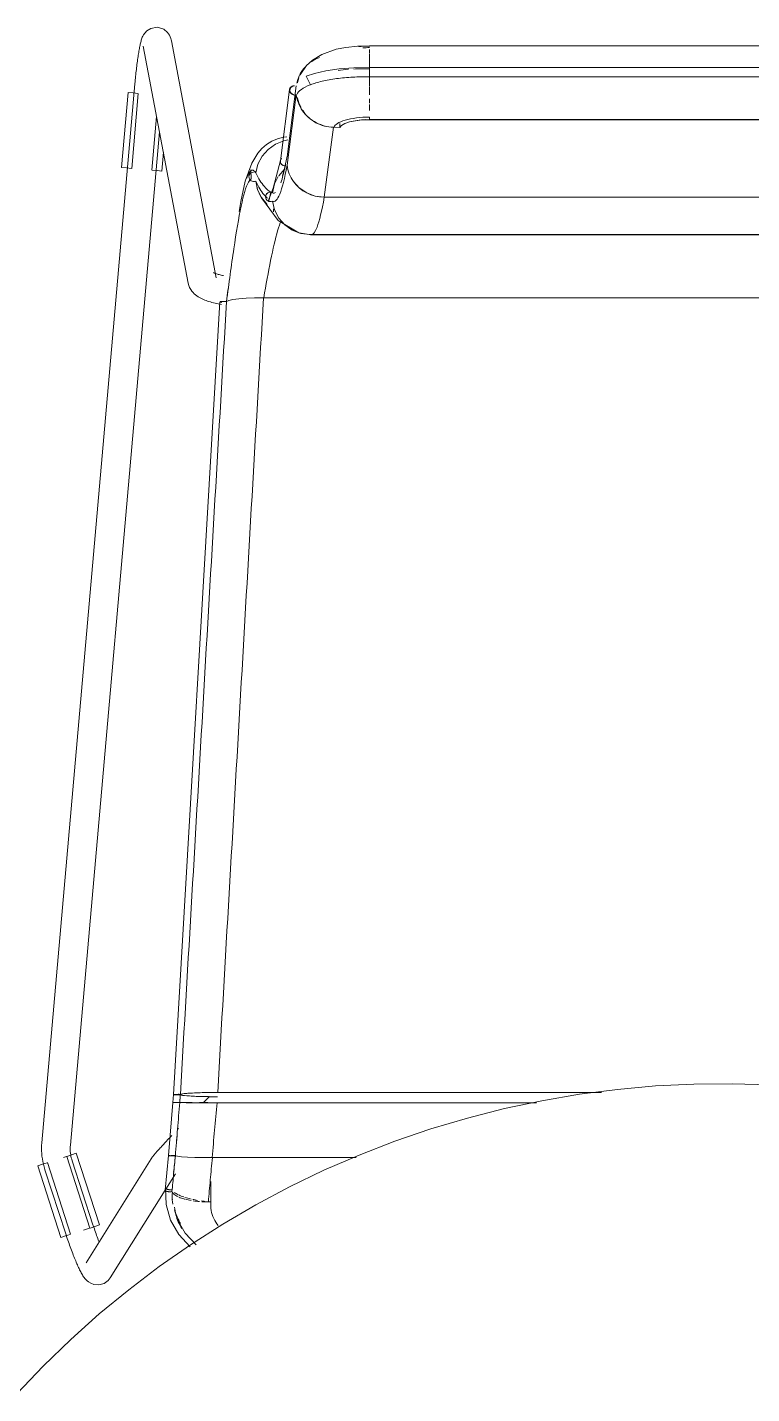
# Model space of a CAD drawing. Header units: millimetres. Extents: x 155927 to 326028, y -36033 to 97293.
# Drawn here: x 206775 to 207078, y 12575 to 13147 of the extents above; entities that cross this region are included whole.
import ezdxf

# ---------------------------------------------------------------- set-up
doc = ezdxf.new("R2010")
doc.units = ezdxf.units.MM
doc.header["$MEASUREMENT"] = 0
doc.layers.add('I-FURN', color=8, linetype='CONTINUOUS', lineweight=9)

msp = doc.modelspace()

# ---------------------------------------------------------------- linework, layer by layer
at = {"layer": 'I-FURN'}
for p, q in [((206826.3, 13146.96), (206824.65, 13145.92)), ((206829.06, 13147.44), (206826.3, 13146.96)), ((206831.81, 13146.61), (206829.06, 13147.44)), ((206822.13, 13141.24), (206822.03, 13140.83)), ((206822.24, 13141.65), (206822.13, 13141.24)), ((206822.36, 13142.04), (206822.24, 13141.65)), ((206822.48, 13142.44), (206822.36, 13142.04)), ((206822.62, 13142.84), (206822.48, 13142.44)), ((206822.79, 13143.27), (206822.62, 13142.84)), ((206823.01, 13143.75), (206822.79, 13143.27)), ((206823.31, 13144.31), (206823.01, 13143.75)), ((206823.79, 13145.01), (206823.31, 13144.31)), ((206824.65, 13145.92), (206823.79, 13145.01)), ((206831.81, 13146.61), (206833.39, 13145.28)), ((206833.39, 13145.28), (206834.14, 13144.2)), ((206834.14, 13144.2), (206834.51, 13143.4)), ((206834.51, 13143.4), (206834.72, 13142.78)), ((206834.72, 13142.78), (206834.86, 13142.27)), ((206834.86, 13142.27), (206834.95, 13141.85)), ((206853.76, 13042.56), (206834.95, 13141.85)), ((206821.08, 13135.77), (206820.99, 13135.17)), ((206821.17, 13136.36), (206821.08, 13135.77)), ((206821.26, 13136.93), (206821.17, 13136.36)), ((206821.36, 13137.48), (206821.26, 13136.93)), ((206821.45, 13138.01), (206821.36, 13137.48)), ((206821.54, 13138.53), (206821.45, 13138.01)), ((206821.64, 13139.02), (206821.54, 13138.53)), ((206821.73, 13139.5), (206821.64, 13139.02)), ((206821.83, 13139.96), (206821.73, 13139.5)), ((206821.93, 13140.4), (206821.83, 13139.96)), ((206822.03, 13140.83), (206821.93, 13140.4)), ((206823.16, 13139.61), (206841.97, 13040.32)), ((206897.92, 13136.13), (206894.04, 13133.74)), ((206903.97, 13138.25), (206897.92, 13136.13)), ((206908, 13139.04), (206903.97, 13138.25)), ((206912.82, 13139.55), (206908, 13139.04)), ((206917.85, 13139.66), (206912.82, 13139.55)), ((206917.85, 13139.66), (206917.85, 13139.49)), ((207212.71, 13139.66), (206917.85, 13139.66)), ((206917.85, 13139.36), (206917.85, 13139.64)), ((206917.85, 13136.42), (206917.85, 13138.17)), ((206917.85, 13133.56), (206917.85, 13136.14)), ((206820.29, 13129.83), (206820.21, 13129.12)), ((206820.37, 13130.54), (206820.29, 13129.83)), ((206820.46, 13131.24), (206820.37, 13130.54)), ((206820.54, 13131.93), (206820.46, 13131.24)), ((206820.63, 13132.61), (206820.54, 13131.93)), ((206820.72, 13133.27), (206820.63, 13132.61)), ((206820.81, 13133.92), (206820.72, 13133.27)), ((206820.9, 13134.55), (206820.81, 13133.92)), ((206820.99, 13135.17), (206820.9, 13134.55)), ((206891.56, 13131.44), (206888.88, 13127.54)), ((206894.04, 13133.74), (206891.56, 13131.44)), ((206905.19, 13130.04), (206899.57, 13129.2)), ((206911.31, 13130.53), (206905.19, 13130.04)), ((206917.85, 13130.62), (206911.31, 13130.53)), ((206917.85, 13133.41), (206917.85, 13130.38)), ((206917.85, 13130.38), (206917.85, 13133.39)), ((207212.71, 13130.62), (206917.85, 13130.62)), ((206917.85, 13126.77), (206917.85, 13130.62)), ((206917.85, 13130.62), (206917.85, 13130.56)), ((206917.85, 13130.56), (206917.85, 13130.36)), ((206917.85, 13130.36), (206917.85, 13130.05)), ((206917.85, 13130.05), (206917.85, 13129.66)), ((206917.85, 13129.66), (206917.85, 13129.21)), ((206819.76, 13124.68), (206819.69, 13123.92)), ((206819.83, 13125.43), (206819.76, 13124.68)), ((206819.9, 13126.17), (206819.83, 13125.43)), ((206819.98, 13126.92), (206819.9, 13126.17)), ((206820.05, 13127.66), (206819.98, 13126.92)), ((206820.13, 13128.39), (206820.05, 13127.66)), ((206820.21, 13129.12), (206820.13, 13128.39)), ((206888.88, 13127.54), (206888.78, 13127.35)), ((206894.88, 13128.1), (206891.42, 13126.94)), ((206891.42, 13126.94), (206893.18, 13123.4)), ((206899.57, 13129.2), (206894.88, 13128.1)), ((206917.85, 13129.21), (206917.85, 13128.72)), ((206917.85, 13128.72), (206917.85, 13128.22)), ((206917.85, 13128.22), (206917.85, 13127.75)), ((206917.85, 13127.75), (206917.85, 13127.33)), ((206917.85, 13127.33), (206917.85, 13127)), ((206917.85, 13127), (206917.85, 13126.77)), ((206917.85, 13126.69), (206917.85, 13122.88)), ((206917.85, 13122.88), (206917.85, 13126.69)), ((206917.85, 13126.66), (207212.71, 13126.66)), ((206819.68, 13123.77), (206780.73, 12680.44)), ((206814.1, 13088.75), (206816.86, 13120.16)), ((206816.86, 13120.16), (206818.91, 13119.98)), ((206818.34, 13088.38), (206821.1, 13119.79)), ((206818.91, 13119.98), (206820.97, 13119.8)), ((206819.69, 13123.92), (206819.68, 13123.77)), ((206884.4, 13121.35), (206880.55, 13091.58)), ((206887.22, 13119.37), (206883.38, 13089.67)), ((206887.24, 13122.91), (206883.4, 13093.22)), ((206886.79, 13119.38), (206886.47, 13116.94)), ((206917.85, 13119.13), (206917.85, 13122.69)), ((206917.85, 13115.66), (206917.85, 13117.5)), ((206917.85, 13112.67), (206917.85, 13115.14)), ((206828.76, 13110.11), (206826.78, 13087.63)), ((206905.5, 13107.17), (206905.5, 13105.5)), ((206906.14, 13106.36), (206907.49, 13107.15)), ((206907.49, 13107.15), (206909.47, 13107.82)), ((206909.47, 13107.82), (206911.97, 13108.33)), ((206911.97, 13108.33), (206914.82, 13108.65)), ((206914.82, 13108.65), (206917.85, 13108.76)), ((207212.71, 13108.82), (206917.85, 13108.82)), ((206917.85, 13108.76), (207212.71, 13108.76)), ((206792.68, 12679.39), (206829.97, 13103.74)), ((206881.86, 13101.43), (206879.35, 13100.77)), ((206883.28, 13101.58), (206881.86, 13101.43)), ((206898.92, 13076.29), (206902.78, 13105.57)), ((206902.78, 13105.57), (206905.5, 13105.5)), ((206905.5, 13105.5), (206906.14, 13106.36)), ((206872.81, 13096.68), (206871.07, 13094.72)), ((206874.79, 13098.36), (206872.81, 13096.68)), ((206875.4, 13096.34), (206872.92, 13093.51)), ((206876.99, 13099.74), (206874.79, 13098.36)), ((206878.49, 13098.51), (206875.4, 13096.34)), ((206879.35, 13100.77), (206876.99, 13099.74)), ((206882, 13099.92), (206878.49, 13098.51)), ((206882, 13099.91), (206883.75, 13100.28)), ((206883.74, 13100.28), (206882, 13099.92)), ((206831.01, 13087.26), (206831.71, 13095.16)), ((206868.57, 13090.6), (206865.9, 13082.98)), ((206871.07, 13094.72), (206868.57, 13090.6)), ((206871.18, 13090.19), (206870.28, 13086.56)), ((206872.92, 13093.51), (206871.18, 13090.19)), ((206880.56, 13091.66), (206877.59, 13080.04)), ((206880.6, 13091.81), (206880.53, 13091.34)), ((206880.53, 13091.34), (206880.6, 13090.88)), ((206880.79, 13092.25), (206880.6, 13091.81)), ((206880.6, 13090.88), (206880.79, 13090.43)), ((206881.08, 13092.64), (206880.79, 13092.25)), ((206880.79, 13090.43), (206881.08, 13090.05)), ((206881.08, 13090.05), (206881.47, 13089.75)), ((206881.47, 13089.75), (206881.92, 13089.56)), ((206882.15, 13087.71), (206883.52, 13094)), ((206816.15, 13088.57), (206814.1, 13088.75)), ((206818.21, 13088.39), (206816.15, 13088.57)), ((206828.97, 13087.44), (206826.91, 13087.62)), ((206831.01, 13087.26), (206828.97, 13087.44)), ((206867.47, 13085.35), (206867.4, 13084.86)), ((206867.4, 13084.86), (206867.46, 13084.37)), ((206867.41, 13084.86), (206867.48, 13085.34)), ((206867.46, 13084.37), (206867.41, 13084.86)), ((206867.65, 13083.92), (206867.46, 13084.37)), ((206867.46, 13084.37), (206867.64, 13083.91)), ((206867.67, 13085.8), (206867.47, 13085.35)), ((206867.48, 13085.34), (206867.67, 13085.8)), ((206867.64, 13083.91), (206867.93, 13083.51)), ((206867.94, 13083.51), (206867.65, 13083.92)), ((206867.67, 13085.8), (206867.97, 13086.19)), ((206867.97, 13086.19), (206867.67, 13085.8)), ((206867.97, 13086.19), (206868.36, 13086.5)), ((206868.36, 13086.5), (206867.97, 13086.19)), ((206869.37, 13087.49), (206868.2, 13087.81)), ((206868.2, 13087.81), (206868.4, 13083.96)), ((206868.81, 13086.7), (206868.36, 13086.5)), ((206868.36, 13086.5), (206868.82, 13086.69)), ((206869.31, 13086.77), (206868.81, 13086.7)), ((206868.82, 13086.69), (206869.31, 13086.77)), ((206869.81, 13086.73), (206870.28, 13086.56)), ((206870.28, 13086.56), (206869.81, 13086.73)), ((206879.66, 13084.97), (206878.13, 13081.91)), ((206882.39, 13088.18), (206879.88, 13085.3)), ((206881.39, 13085.27), (206882.15, 13087.71)), ((206881.92, 13089.56), (206882.41, 13089.48)), ((206882.41, 13089.48), (206882.91, 13089.52)), ((206865.9, 13082.98), (206864.01, 13074.46)), ((206867.93, 13083.51), (206868.31, 13083.19)), ((206868.31, 13083.2), (206867.94, 13083.51)), ((206868.76, 13082.99), (206868.31, 13083.2)), ((206868.31, 13083.19), (206868.76, 13082.99)), ((206869.25, 13082.9), (206868.76, 13082.99)), ((206868.76, 13082.99), (206869.25, 13082.9)), ((206869.75, 13082.93), (206869.25, 13082.9)), ((206869.25, 13082.9), (206869.75, 13082.92)), ((206870.23, 13083.08), (206869.75, 13082.93)), ((206869.75, 13082.92), (206870.23, 13083.08)), ((206871.02, 13079.47), (206870.23, 13083.08)), ((206870.23, 13083.08), (206871.01, 13079.46)), ((206871.01, 13079.46), (206872.65, 13076.14)), ((206872.66, 13076.14), (206871.02, 13079.47)), ((206875.33, 13078.11), (206875.78, 13078.31)), ((206875.78, 13078.31), (206875.33, 13078.11)), ((206877.59, 13080.04), (206875.42, 13074.72)), ((206876.56, 13078.48), (206875.72, 13074.59)), ((206875.78, 13078.31), (206876.27, 13078.39)), ((206876.27, 13078.39), (206875.78, 13078.31)), ((206876.27, 13078.39), (206876.77, 13078.35)), ((206876.77, 13078.36), (206876.27, 13078.39)), ((206877.24, 13078.19), (206876.77, 13078.36)), ((206876.77, 13078.35), (206877.24, 13078.19)), ((206878.13, 13081.91), (206877.24, 13078.19)), ((206886.01, 13082.91), (206888.49, 13080.17)), ((206888.49, 13080.17), (206891.61, 13078.09)), ((206864.01, 13074.46), (206863.27, 13070.39)), ((206872.6, 13076.06), (206871.71, 13077.81)), ((206879.58, 13066.52), (206872.6, 13076.06)), ((206872.65, 13076.14), (206875.05, 13073.3)), ((206875.05, 13073.3), (206872.66, 13076.14)), ((206874.46, 13076.93), (206874.39, 13076.44)), ((206874.39, 13076.44), (206874.46, 13075.95)), ((206874.4, 13076.44), (206874.46, 13076.93)), ((206874.46, 13075.95), (206874.4, 13076.44)), ((206874.46, 13076.93), (206874.65, 13077.39)), ((206874.65, 13077.39), (206874.46, 13076.93)), ((206874.65, 13075.49), (206874.46, 13075.95)), ((206874.46, 13075.95), (206874.65, 13075.49)), ((206874.94, 13077.8), (206874.65, 13077.39)), ((206874.65, 13077.39), (206874.95, 13077.79)), ((206874.95, 13075.09), (206874.65, 13075.49)), ((206874.65, 13075.49), (206874.94, 13075.09)), ((206875.33, 13078.11), (206874.94, 13077.8)), ((206874.94, 13075.09), (206875.33, 13074.77)), ((206874.95, 13077.79), (206875.33, 13078.11)), ((206875.33, 13074.77), (206874.95, 13075.09)), ((206875.78, 13074.57), (206875.33, 13074.77)), ((206875.33, 13074.77), (206875.78, 13074.57)), ((206876.27, 13074.49), (206875.78, 13074.57)), ((206875.78, 13074.57), (206876.27, 13074.49)), ((206876.77, 13074.53), (206876.27, 13074.49)), ((206876.27, 13074.49), (206876.77, 13074.52)), ((206877.24, 13074.69), (206876.77, 13074.53)), ((206876.77, 13074.52), (206877.24, 13074.69)), ((206877.24, 13074.69), (206878.13, 13070.97)), ((206891.61, 13078.09), (206895.15, 13076.77)), ((206895.15, 13076.77), (206898.92, 13076.29)), ((207231.64, 13076.29), (206898.92, 13076.29)), ((206898.92, 13076.29), (207231.64, 13076.29)), ((206879.89, 13067.58), (206878.13, 13070.98)), ((206878.13, 13070.97), (206879.88, 13067.58)), ((206879.88, 13067.58), (206882.39, 13064.7)), ((206882.39, 13064.71), (206879.89, 13067.58)), ((206888.24, 13061.41), (206879.58, 13066.52)), ((206885.53, 13062.54), (206882.39, 13064.71)), ((206882.39, 13064.7), (206885.53, 13062.53)), ((206888.39, 13061.34), (206885.21, 13062.71)), ((206889.1, 13061.17), (206885.53, 13062.54)), ((206885.53, 13062.53), (206889.1, 13061.17)), ((206893.43, 13060.54), (206888.39, 13061.34)), ((206892.89, 13060.7), (206889.1, 13061.17)), ((206889.1, 13061.17), (206892.89, 13060.7)), ((207237.67, 13060.7), (206892.89, 13060.7)), ((206892.89, 13060.7), (207237.67, 13060.7)), ((206893.43, 13060.54), (207198.23, 13060.54)), ((206852.54, 13044.79), (206852.57, 13044.77)), ((206852.57, 13044.77), (206852.64, 13044.73)), ((206852.64, 13044.73), (206852.73, 13044.68)), ((206852.73, 13044.68), (206852.88, 13044.61)), ((206852.88, 13044.61), (206853.07, 13044.52)), ((206853.07, 13044.52), (206853.31, 13044.42)), ((206853.31, 13044.42), (206853.57, 13044.32)), ((206853.57, 13044.32), (206853.88, 13044.22)), ((206853.88, 13044.22), (206854.21, 13044.11)), ((206854.21, 13044.11), (206854.58, 13044)), ((206854.58, 13044), (206854.97, 13043.89)), ((206854.97, 13043.89), (206855.4, 13043.79)), ((206841.97, 13040.32), (206842.23, 13039.34)), ((206842.23, 13039.34), (206842.59, 13038.44)), ((206842.59, 13038.44), (206843.03, 13037.65)), ((206855.4, 13043.79), (206855.84, 13043.68)), ((206855.84, 13043.68), (206856.31, 13043.58)), ((206856.31, 13043.58), (206856.8, 13043.49)), ((206835.88, 12700.57), (206855.16, 13032.48)), ((206843.03, 13037.65), (206843.51, 13036.96)), ((206843.51, 13036.96), (206844.02, 13036.37)), ((206844.02, 13036.37), (206844.55, 13035.85)), ((206844.55, 13035.85), (206845.08, 13035.39)), ((206845.08, 13035.39), (206845.61, 13034.99)), ((206845.61, 13034.99), (206846.14, 13034.63)), ((206846.14, 13034.63), (206846.68, 13034.31)), ((206846.68, 13034.31), (206847.22, 13034.02)), ((206847.22, 13034.02), (206847.77, 13033.75)), ((206847.77, 13033.75), (206848.33, 13033.5)), ((206848.33, 13033.5), (206848.9, 13033.26)), ((206848.9, 13033.26), (206849.48, 13033.04)), ((206849.48, 13033.04), (206850.08, 13032.84)), ((206850.08, 13032.84), (206850.68, 13032.64)), ((206850.68, 13032.64), (206851.3, 13032.46)), ((206851.3, 13032.46), (206851.93, 13032.29)), ((206855.22, 13032.42), (206855.16, 13032.48)), ((206855.17, 13032.48), (206855.23, 13032.42)), ((206855.73, 13032.62), (206855.43, 13032.58)), ((206855.43, 13032.58), (206855.73, 13032.62)), ((206856.12, 13032.66), (206855.73, 13032.62)), ((206855.73, 13032.62), (206856.11, 13032.66)), ((206856.11, 13032.66), (206856.57, 13032.68)), ((206856.57, 13032.68), (206856.12, 13032.66)), ((206857.06, 13032.69), (206856.57, 13032.68)), ((206856.57, 13032.68), (206857.06, 13032.69)), ((206857.56, 13032.68), (206857.06, 13032.69)), ((206857.06, 13032.69), (206857.56, 13032.68)), ((206858.03, 13032.67), (206857.56, 13032.68)), ((206857.56, 13032.68), (206858.03, 13032.67)), ((206858.03, 13032.67), (206858.93, 13033.07)), ((206858.93, 13033.07), (206858.03, 13032.67)), ((206858.93, 13033.07), (206860.67, 13033.43)), ((206860.68, 13033.43), (206858.93, 13033.07)), ((206860.68, 13033.43), (206863.14, 13033.74)), ((206863.17, 13033.74), (206860.68, 13033.43)), ((206863.17, 13033.75), (206866.23, 13033.98)), ((206866.28, 13033.98), (206863.17, 13033.74)), ((206866.27, 13033.98), (206869.75, 13034.13)), ((206869.81, 13034.14), (206866.28, 13033.98)), ((206869.81, 13034.14), (206873.5, 13034.19)), ((206873.58, 13034.19), (206869.81, 13034.14)), ((207256.98, 13034.19), (206873.58, 13034.19)), ((206873.58, 13034.19), (207256.98, 13034.19)), ((206851.93, 13032.29), (206852.57, 13032.12)), ((206852.57, 13032.12), (206853.23, 13031.97)), ((206853.23, 13031.97), (206853.89, 13031.83)), ((206853.89, 13031.83), (206854.57, 13031.69)), ((206854.57, 13031.69), (206855.27, 13031.57)), ((206855.27, 13031.57), (206855.97, 13031.45)), ((206855.41, 13032.37), (206855.7, 13032.33)), ((206855.7, 13032.33), (206855.41, 13032.37)), ((206855.7, 13032.33), (206856.08, 13032.29)), ((206856.08, 13032.29), (206855.7, 13032.33)), ((206835.94, 12700.6), (206835.88, 12700.57)), ((206836.13, 12700.62), (206835.94, 12700.6)), ((206836.42, 12700.64), (206836.13, 12700.62)), ((206836.8, 12700.66), (206836.42, 12700.64)), ((206837.25, 12700.67), (206836.8, 12700.66)), ((206837.74, 12700.68), (206837.25, 12700.67)), ((206838.24, 12700.68), (206837.74, 12700.68)), ((206838.71, 12700.67), (206838.24, 12700.68)), ((206839.6, 12700.88), (206838.71, 12700.67)), ((206841.35, 12701.07), (206839.6, 12700.88)), ((206843.85, 12701.23), (206841.35, 12701.07)), ((206846.98, 12701.36), (206843.85, 12701.23)), ((206850.54, 12701.43), (206846.98, 12701.36)), ((206854.33, 12701.46), (206850.54, 12701.43)), ((207014.9, 12701.46), (206854.33, 12701.46)), ((206854.33, 12701.46), (207014.9, 12701.46)), ((207005.82, 12700.71), (206990.05, 12698.02)), ((207021.69, 12702.77), (207005.82, 12700.71)), ((207037.62, 12704.2), (207021.69, 12702.77)), ((207053.6, 12704.99), (207037.62, 12704.2)), ((207069.6, 12705.13), (207053.6, 12704.99)), ((207085.59, 12704.64), (207069.6, 12705.13)), ((206833.78, 12675.01), (206835.6, 12697.21)), ((206835.87, 12700.57), (206835.6, 12697.21)), ((206835.67, 12697.21), (206835.6, 12697.21)), ((206835.6, 12697.21), (206835.67, 12697.21)), ((206835.67, 12697.21), (206835.6, 12697.21)), ((206835.6, 12697.21), (206835.67, 12697.21)), ((206835.86, 12697.2), (206835.67, 12697.21)), ((206835.67, 12697.21), (206835.86, 12697.21)), ((206835.86, 12697.21), (206835.67, 12697.21)), ((206835.67, 12697.21), (206835.85, 12697.2)), ((206835.85, 12697.2), (206836.15, 12697.2)), ((206835.86, 12697.21), (206836.15, 12697.21)), ((206836.15, 12697.21), (206835.86, 12697.21)), ((206836.15, 12697.2), (206835.86, 12697.2)), ((206835.88, 12700.57), (206835.94, 12700.54)), ((206835.94, 12700.54), (206836.13, 12700.51)), ((206836.13, 12700.51), (206836.43, 12700.49)), ((206836.15, 12697.21), (206836.54, 12697.22)), ((206836.53, 12697.22), (206836.15, 12697.21)), ((206836.53, 12697.2), (206836.15, 12697.2)), ((206836.15, 12697.2), (206836.53, 12697.2)), ((206836.43, 12700.49), (206836.81, 12700.47)), ((206836.99, 12697.22), (206836.53, 12697.22)), ((206836.98, 12697.2), (206836.53, 12697.2)), ((206836.53, 12697.2), (206836.98, 12697.2)), ((206836.54, 12697.22), (206836.99, 12697.22)), ((206836.81, 12700.47), (206837.26, 12700.46)), ((206837.47, 12697.2), (206836.98, 12697.2)), ((206836.98, 12697.2), (206837.47, 12697.2)), ((206836.99, 12697.22), (206837.48, 12697.22)), ((206837.48, 12697.22), (206836.99, 12697.22)), ((206837.26, 12700.46), (206837.75, 12700.46)), ((206837.97, 12697.2), (206837.47, 12697.2)), ((206837.47, 12697.2), (206837.97, 12697.2)), ((206837.48, 12697.22), (206837.98, 12697.22)), ((206837.97, 12697.22), (206837.48, 12697.22)), ((206837.75, 12700.46), (206838.25, 12700.46)), ((206838.44, 12697.22), (206837.97, 12697.22)), ((206838.44, 12697.2), (206837.97, 12697.2)), ((206837.97, 12697.2), (206838.44, 12697.2)), ((206837.98, 12697.22), (206838.45, 12697.22)), ((206838.25, 12700.46), (206838.72, 12700.47)), ((206839.33, 12697.19), (206838.44, 12697.2)), ((206838.44, 12697.2), (206839.32, 12697.19)), ((206838.72, 12700.47), (206839.62, 12700.26)), ((206839.32, 12697.19), (206841.07, 12697.17)), ((206841.08, 12697.17), (206839.33, 12697.19)), ((206839.34, 12697.23), (206841.1, 12697.24)), ((206841.09, 12697.24), (206839.34, 12697.23)), ((206839.62, 12700.26), (206841.37, 12700.07)), ((206841.07, 12697.17), (206843.58, 12697.16)), ((206843.57, 12697.16), (206841.08, 12697.17)), ((206843.59, 12697.26), (206841.09, 12697.24)), ((206841.1, 12697.24), (206843.59, 12697.26)), ((206841.37, 12700.07), (206843.87, 12699.9)), ((206846.71, 12697.15), (206843.58, 12697.16)), ((206843.58, 12697.16), (206846.71, 12697.15)), ((206843.87, 12699.9), (206846.99, 12699.78)), ((206850.27, 12697.27), (206846.71, 12697.26)), ((206850.28, 12697.15), (206846.71, 12697.15)), ((206846.71, 12697.15), (206850.28, 12697.15)), ((206846.72, 12697.26), (206850.27, 12697.27)), ((206846.99, 12699.78), (206850.54, 12699.7)), ((206850.84, 12699.82), (206848.27, 12697.15)), ((206854.06, 12697.15), (206850.28, 12697.15)), ((206850.28, 12697.15), (206854.06, 12697.15)), ((206850.54, 12699.7), (206854.22, 12699.67)), ((206987.8, 12697.15), (206854.06, 12697.15)), ((206854.06, 12697.15), (206987.8, 12697.15)), ((206990.05, 12698.02), (206974.4, 12694.7)), ((206958.89, 12690.75), (206943.56, 12686.19)), ((206974.4, 12694.7), (206958.89, 12690.75)), ((206834.69, 12683), (206835.15, 12683.48)), ((206837.5, 12685.97), (206837.99, 12686.47)), ((206943.56, 12686.19), (206928.42, 12681.02)), ((206780.65, 12679.3), (206780.62, 12678.16)), ((206780.62, 12678.16), (206780.63, 12677.02)), ((206780.73, 12680.44), (206780.65, 12679.3)), ((206792.62, 12678.05), (206792.64, 12678.71)), ((206792.63, 12677.39), (206792.62, 12678.05)), ((206792.64, 12678.71), (206792.68, 12679.37)), ((206792.68, 12679.37), (206792.68, 12679.39)), ((206829.65, 12677.53), (206829.96, 12677.88)), ((206829.96, 12677.88), (206830.29, 12678.24)), ((206830.29, 12678.24), (206830.63, 12678.62)), ((206830.63, 12678.62), (206830.99, 12679.01)), ((206830.99, 12679.01), (206831.36, 12679.41)), ((206831.36, 12679.41), (206831.74, 12679.83)), ((206831.74, 12679.83), (206832.13, 12680.25)), ((206832.13, 12680.25), (206832.53, 12680.69)), ((206832.53, 12680.69), (206832.95, 12681.13)), ((206832.95, 12681.13), (206833.37, 12681.59)), ((206833.37, 12681.59), (206833.8, 12682.05)), ((206833.8, 12682.05), (206834.24, 12682.52)), ((206834.24, 12682.52), (206834.69, 12683)), ((206928.42, 12681.02), (206913.5, 12675.24)), ((206780.63, 12677.02), (206780.69, 12675.88)), ((206780.69, 12675.88), (206780.8, 12674.74)), ((206780.8, 12674.74), (206780.95, 12673.61)), ((206780.95, 12673.61), (206781.15, 12672.49)), ((206780.97, 12671.39), (206782.94, 12672.03)), ((206781.15, 12672.49), (206781.39, 12671.37)), ((206792.75, 12642.06), (206783.06, 12672.07)), ((206789.87, 12674.26), (206791.03, 12674.64)), ((206791.13, 12674.67), (206800.82, 12644.66)), ((206791.25, 12674.71), (206793.22, 12675.35)), ((206792.66, 12676.72), (206792.63, 12677.39)), ((206792.73, 12676.07), (206792.66, 12676.72)), ((206792.81, 12675.41), (206792.73, 12676.07)), ((206792.93, 12674.76), (206792.81, 12675.41)), ((206793.07, 12674.11), (206792.93, 12674.76)), ((206793.24, 12673.47), (206793.07, 12674.11)), ((206793.22, 12675.35), (206795.17, 12675.98)), ((206793.43, 12672.84), (206793.24, 12673.47)), ((206802.14, 12646.02), (206793.43, 12672.84)), ((206804.86, 12645.97), (206795.17, 12675.98)), ((206826.52, 12673.74), (206799.22, 12630.16)), ((206826.52, 12673.74), (206826.74, 12674.07)), ((206826.74, 12674.07), (206826.92, 12674.32)), ((206826.92, 12674.32), (206827.09, 12674.55)), ((206827.09, 12674.55), (206827.27, 12674.77)), ((206827.27, 12674.77), (206827.45, 12675)), ((206827.45, 12675), (206827.64, 12675.23)), ((206827.64, 12675.23), (206827.84, 12675.47)), ((206827.84, 12675.47), (206828.05, 12675.72)), ((206828.05, 12675.72), (206828.28, 12675.99)), ((206828.28, 12675.99), (206828.53, 12676.27)), ((206828.53, 12676.27), (206828.78, 12676.56)), ((206828.78, 12676.56), (206829.06, 12676.87)), ((206829.06, 12676.87), (206829.34, 12677.19)), ((206829.34, 12677.19), (206829.65, 12677.53)), ((206832.35, 12660.52), (206833.77, 12675.01)), ((206833.84, 12675.03), (206833.77, 12675.01)), ((206833.77, 12675.01), (206833.84, 12674.98)), ((206833.78, 12675.01), (206833.84, 12675.03)), ((206833.84, 12674.98), (206833.78, 12675.01)), ((206834.02, 12675.06), (206833.84, 12675.03)), ((206833.84, 12675.03), (206834.03, 12675.06)), ((206833.84, 12674.98), (206834.03, 12674.96)), ((206834.32, 12675.08), (206834.02, 12675.06)), ((206834.03, 12675.06), (206834.32, 12675.08)), ((206834.03, 12674.96), (206834.33, 12674.94)), ((206834.33, 12674.94), (206834.03, 12674.96)), ((206834.33, 12674.94), (206834.71, 12674.92)), ((206834.71, 12674.92), (206834.33, 12674.94)), ((206835.15, 12675.11), (206834.7, 12675.1)), ((206834.7, 12675.1), (206835.15, 12675.11)), ((206834.71, 12674.92), (206835.16, 12674.91)), ((206835.17, 12674.91), (206834.71, 12674.92)), ((206835.64, 12675.11), (206835.15, 12675.11)), ((206835.15, 12675.11), (206835.64, 12675.11)), ((206835.16, 12674.91), (206835.65, 12674.9)), ((206835.66, 12674.9), (206835.17, 12674.91)), ((206836.14, 12675.11), (206835.64, 12675.11)), ((206835.64, 12675.11), (206836.14, 12675.11)), ((206835.65, 12674.9), (206836.15, 12674.91)), ((206836.16, 12674.91), (206835.66, 12674.9)), ((206836.61, 12675.1), (206836.14, 12675.11)), ((206836.14, 12675.11), (206836.61, 12675.1)), ((206836.15, 12674.91), (206836.62, 12674.92)), ((206836.63, 12674.92), (206836.16, 12674.91)), ((206836.62, 12674.92), (206837.51, 12674.72)), ((206837.51, 12674.72), (206836.63, 12674.92)), ((206839.23, 12674.55), (206837.51, 12674.72)), ((206837.51, 12674.72), (206839.25, 12674.54)), ((206841.69, 12674.39), (206839.25, 12674.54)), ((206839.25, 12674.54), (206841.73, 12674.39)), ((206844.76, 12674.28), (206841.72, 12674.39)), ((206841.73, 12674.39), (206844.83, 12674.28)), ((206848.27, 12674.21), (206844.82, 12674.28)), ((206844.83, 12674.28), (206848.26, 12674.21)), ((206848.36, 12674.2), (206852.12, 12674.18)), ((206852, 12674.18), (206848.36, 12674.2)), ((206852.12, 12674.18), (206912.24, 12674.18)), ((206912.24, 12674.18), (206852.12, 12674.18)), ((206913.5, 12675.24), (206898.82, 12668.88)), ((206779.02, 12670.76), (206780.97, 12671.39)), ((206788.7, 12640.75), (206779.02, 12670.76)), ((206781.39, 12671.37), (206781.67, 12670.26)), ((206781.67, 12670.26), (206782, 12669.17)), ((206782, 12669.17), (206782.01, 12669.13)), ((206782.01, 12669.13), (206790.73, 12642.31)), ((206832.65, 12660.92), (206836.69, 12667.37)), ((206898.82, 12668.88), (206884.41, 12661.93)), ((206809.39, 12623.79), (206832.42, 12660.55)), ((206832.47, 12661.41), (206832.76, 12654.5)), ((206851.41, 12664.14), (206851.41, 12654.38)), ((206884.41, 12661.93), (206870.29, 12654.41)), ((206851.47, 12655.63), (206850.42, 12655.63)), ((206832.76, 12654.5), (206834.63, 12647.98)), ((206870.29, 12654.41), (206856.48, 12646.33)), ((206798.24, 12643.83), (206800.72, 12644.63)), ((206802.91, 12645.34), (206800.94, 12644.7)), ((206802.25, 12645.69), (206802.14, 12646.02)), ((206802.48, 12645), (206802.25, 12645.69)), ((206802.71, 12644.31), (206802.48, 12645)), ((206802.94, 12643.62), (206802.71, 12644.31)), ((206804.86, 12645.97), (206802.91, 12645.34)), ((206803.17, 12642.94), (206802.94, 12643.62)), ((206834.63, 12647.98), (206838.02, 12641.97)), ((206837.34, 12648.38), (206840.71, 12642.55)), ((206856.48, 12646.33), (206843, 12637.71)), ((206790.66, 12641.38), (206788.7, 12640.75)), ((206792.63, 12642.02), (206790.66, 12641.38)), ((206790.88, 12641.85), (206790.73, 12642.31)), ((206791.12, 12641.11), (206790.88, 12641.85)), ((206791.37, 12640.38), (206791.12, 12641.11)), ((206791.62, 12639.64), (206791.37, 12640.38)), ((206791.87, 12638.92), (206791.62, 12639.64)), ((206792.12, 12638.19), (206791.87, 12638.92)), ((206792.37, 12637.48), (206792.12, 12638.19)), ((206803.41, 12642.27), (206803.17, 12642.94)), ((206803.64, 12641.6), (206803.41, 12642.27)), ((206803.88, 12640.95), (206803.64, 12641.6)), ((206804.11, 12640.3), (206803.88, 12640.95)), ((206804.35, 12639.66), (206804.11, 12640.3)), ((206804.58, 12639.04), (206804.35, 12639.66)), ((206843, 12637.71), (206829.88, 12628.56)), ((206838.02, 12641.97), (206842.77, 12636.82)), ((206840.71, 12642.55), (206845.39, 12637.64)), ((206792.63, 12636.77), (206792.37, 12637.48)), ((206792.88, 12636.07), (206792.63, 12636.77)), ((206793.14, 12635.38), (206792.88, 12636.07)), ((206793.39, 12634.71), (206793.14, 12635.38)), ((206793.65, 12634.04), (206793.39, 12634.71)), ((206793.9, 12633.39), (206793.65, 12634.04)), ((206794.15, 12632.75), (206793.9, 12633.39)), ((206794.4, 12632.12), (206794.15, 12632.75)), ((206794.65, 12631.51), (206794.4, 12632.12)), ((206794.9, 12630.92), (206794.65, 12631.51)), ((206795.14, 12630.34), (206794.9, 12630.92)), ((206795.39, 12629.77), (206795.14, 12630.34)), ((206795.63, 12629.23), (206795.39, 12629.77)), ((206795.86, 12628.7), (206795.63, 12629.23)), ((206796.1, 12628.19), (206795.86, 12628.7)), ((206796.33, 12627.7), (206796.1, 12628.19)), ((206796.56, 12627.23), (206796.33, 12627.7)), ((206796.79, 12626.77), (206796.56, 12627.23)), ((206797.02, 12626.33), (206796.79, 12626.77)), ((206797.25, 12625.91), (206797.02, 12626.33)), ((206829.88, 12628.56), (206817.14, 12618.88)), ((206797.48, 12625.5), (206797.25, 12625.91)), ((206797.72, 12625.1), (206797.48, 12625.5)), ((206797.96, 12624.7), (206797.72, 12625.1)), ((206798.21, 12624.32), (206797.96, 12624.7)), ((206798.49, 12623.93), (206798.21, 12624.32)), ((206798.8, 12623.52), (206798.49, 12623.93)), ((206799.17, 12623.1), (206798.8, 12623.52)), ((206799.64, 12622.63), (206799.17, 12623.1)), ((206800.27, 12622.11), (206799.64, 12622.63)), ((206801.18, 12621.55), (206800.27, 12622.11)), ((206802.56, 12621.03), (206801.18, 12621.55)), ((206804.53, 12620.85), (206802.56, 12621.03)), ((206806.76, 12621.44), (206804.53, 12620.85)), ((206808.49, 12622.66), (206806.76, 12621.44)), ((206808.49, 12622.66), (206809.39, 12623.79)), ((206817.14, 12618.88), (206804.79, 12608.71)), ((206804.79, 12608.71), (206792.86, 12598.05)), ((206792.86, 12598.05), (206781.36, 12586.92)), ((206781.36, 12586.92), (206770.32, 12575.34))]:
    msp.add_line(p, q, dxfattribs=at)
for centre, major_axis, ratio, start_param, end_param in [((206917.85, 13135.38), (-12.4, 0), 0.287441, 4.712389, 4.932602), ((206917.85, 13123.91), (0, 15.75), 0.000004, 2.669107, 2.851347), ((206882.5, 13091.35), (1.96, 0), 0.955139, 2.379629, 4.923331), ((206899.05, 13091.36), (15.78, 0), 0.955139, 3.254129, 3.495629), ((206899.05, 13091.36), (15.78, 0), 0.955139, 3.495799, 3.737346), ((206899.05, 13091.36), (15.78, 0), 0.955139, 3.737469, 4.704147)]:
    msp.add_ellipse(centre, major_axis=major_axis, ratio=ratio, start_param=start_param, end_param=end_param, dxfattribs=at)
for points in [[(206913.25, 13139.38), (206914.72, 13139.51), (206916.28, 13139.58), (206917.85, 13139.57)], [(206904.7, 13129.41), (206906.11, 13129.59), (206907.56, 13129.76), (206909.04, 13129.87)], [(206911.25, 13129.99), (206913.44, 13130.1), (206915.63, 13130.13), (206917.85, 13130.09)], [(206887.69, 13124.25), (206887.85, 13124.93), (206888.05, 13125.6), (206888.3, 13126.26)], [(206887.22, 13119.37), (206887.37, 13118.13), (206887.95, 13115.75), (206889.71, 13112.41), (206892.24, 13109.58), (206895.39, 13107.39), (206898.99, 13105.97), (206901.49, 13105.61), (206902.78, 13105.57)], [(206887.42, 13119.36), (206887.78, 13120.09), (206889.09, 13121.5), (206891.55, 13122.76), (206893.01, 13123.33)], [(206889.2, 13113.86), (206888.51, 13115.12), (206888.1, 13116.48), (206887.77, 13117.87)], [(206903.03, 13105.58), (206903.16, 13106.14), (206904.1, 13107.24), (206907.43, 13108.64), (206912.22, 13109.6), (206915.96, 13109.86), (206917.85, 13109.89)], [(206916.34, 13108.79), (206913.8, 13108.7), (206911.51, 13108.35), (206909.48, 13107.87)], [(206877.24, 13074.69), (206878.26, 13074.14), (206880.31, 13076.11), (206882.35, 13084.17), (206883.38, 13089.67)], [(206880.77, 13082.35), (206881.43, 13084.24), (206882.09, 13087.05), (206882.75, 13090.09)], [(206877.24, 13078.19), (206877.68, 13077.96), (206878.12, 13078.01), (206878.56, 13078.34)], [(206877.63, 13070.22), (206877.68, 13070.69), (206877.74, 13071.16), (206877.8, 13071.62)], [(206892.89, 13060.7), (206893.07, 13060.6), (206893.25, 13060.55), (206893.43, 13060.54)], [(206858.05, 13032.68), (206858.44, 13035.8), (206858.84, 13038.96), (206859.23, 13042.08)], [(206858.03, 13032.67), (206854.81, 12977.43), (206848.37, 12866.83), (206841.93, 12756.07), (206838.71, 12700.67)], [(206863.92, 12867.95), (206867.11, 12923.41), (206870.31, 12978.83), (206873.5, 13034.19)], [(206854.33, 12701.46), (206857.52, 12756.99), (206860.72, 12812.52), (206863.92, 12867.95)], [(206838.44, 12697.2), (206838.48, 12697.78), (206838.57, 12698.93), (206838.66, 12700.09), (206838.71, 12700.67)], [(206838.72, 12700.47), (206838.12, 12700.45), (206836.61, 12700.45), (206835.87, 12700.53), (206835.87, 12700.57)], [(206838.44, 12697.2), (206838.14, 12693.48), (206837.53, 12686.05), (206836.93, 12678.62), (206836.63, 12674.92)], [(206838.45, 12697.22), (206838.49, 12697.76), (206838.58, 12698.84), (206838.67, 12699.93), (206838.72, 12700.47)], [(206853.03, 12685.65), (206853.38, 12689.48), (206853.72, 12693.31), (206854.06, 12697.15)], [(206852, 12674.18), (206852.35, 12678), (206852.69, 12681.82), (206853.03, 12685.65)], [(206835.19, 12659.96), (206835.43, 12662.4), (206835.9, 12667.35), (206836.38, 12672.39), (206836.62, 12674.92)], [(206835.9, 12668.02), (206836.13, 12670.3), (206836.36, 12672.6), (206836.59, 12674.91)], [(206850.42, 12655.63), (206850.68, 12658.65), (206851.22, 12664.79), (206851.81, 12671.04), (206852.12, 12674.18)], [(206832.53, 12661.26), (206832.57, 12661.22), (206832.7, 12661.13), (206832.99, 12660.99), (206833.38, 12660.88), (206833.84, 12660.78), (206834.33, 12660.72), (206834.83, 12660.68), (206835.14, 12660.69), (206835.29, 12660.69)], [(206837.74, 12657.79), (206837.04, 12658.12), (206835.9, 12658.82), (206835.33, 12659.57), (206835.19, 12659.96)], [(206835.23, 12659.13), (206835.24, 12658.23), (206835.3, 12657.33), (206835.41, 12656.44)], [(206835.53, 12654.68), (206835.34, 12655.91), (206835.3, 12657.17), (206835.3, 12658.43)], [(206836.2, 12659.61), (206836.61, 12659.28), (206837.13, 12658.96), (206837.77, 12658.65)], [(206838.02, 12658.53), (206838.65, 12658.24), (206839.4, 12657.96), (206840.22, 12657.7)], [(206840.64, 12657.54), (206841.44, 12657.29), (206842.32, 12657.06), (206843.24, 12656.84)], [(206843.22, 12656.23), (206842.38, 12656.37), (206841.57, 12656.54), (206840.83, 12656.72)], [(206843.9, 12656.69), (206844.54, 12656.55), (206845.21, 12656.41), (206845.89, 12656.29)], [(206846.71, 12655.79), (206845.81, 12655.87), (206844.92, 12655.97), (206844.07, 12656.09)], [(206847.58, 12656.04), (206848.06, 12655.98), (206848.53, 12655.92), (206849.01, 12655.87)], [(206850.42, 12655.63), (206849.47, 12655.63), (206848.55, 12655.67), (206847.64, 12655.72)], [(206851.42, 12654.11), (206851.41, 12654.61), (206851.42, 12655.12), (206851.47, 12655.63)]]:
    msp.add_open_spline(points, degree=3, dxfattribs=at)
for points, knots in [([(206892.35, 13132.17), (206891.4, 13131.38), (206889.73, 13129.57), (206888.13, 13126.75), (206887.67, 13124.84), (206887.51, 13124.1)], [0.5, 0.5, 0.5, 0.5, 0.6666667, 0.8333333, 0.9365189, 0.9365189, 0.9365189, 0.9365189]), ([(206896.99, 13134.82), (206896.47, 13134.63), (206895.12, 13134.07), (206893.87, 13133.33), (206893.14, 13132.8)], [0.260519, 0.260519, 0.260519, 0.260519, 0.3333333, 0.4544474, 0.4544474, 0.4544474, 0.4544474]), ([(206893.18, 13123.4), (206894.61, 13123.94), (206897.94, 13124.94), (206904, 13126.03), (206910.86, 13126.66), (206915.51, 13126.74), (206917.85, 13126.69)], [0.3397465, 0.3397465, 0.3397465, 0.3397465, 0.5, 0.6666667, 0.8333333, 0.9999948, 0.9999948, 0.9999948, 0.9999948]), ([(206886.37, 13122.96), (206886.22, 13122.96), (206886, 13122.94), (206885.71, 13122.87), (206885.44, 13122.78), (206885.13, 13122.59), (206884.81, 13122.31), (206884.57, 13121.95), (206884.44, 13121.6), (206884.39, 13121.29), (206884.39, 13121.01), (206884.42, 13120.75), (206884.49, 13120.5), (206884.61, 13120.24), (206884.8, 13119.94), (206885.12, 13119.61), (206885.52, 13119.37), (206885.87, 13119.26), (206886.13, 13119.21), (206886.29, 13119.19), (206886.37, 13119.19)], [0.1111111, 0.1111111, 0.1111111, 0.1111111, 0.1666667, 0.1944444, 0.2222222, 0.2777778, 0.3333333, 0.3888889, 0.4444444, 0.4791667, 0.5138889, 0.5486111, 0.5833333, 0.6180556, 0.6527778, 0.7222222, 0.7916667, 0.8263889, 0.8611111, 0.8888889, 0.8888889, 0.8888889, 0.8888889]), ([(206885.97, 13119.28), (206885.85, 13119.32), (206885.62, 13119.42), (206885.21, 13119.7), (206884.75, 13120.24), (206884.5, 13121.11), (206884.73, 13121.9), (206885.12, 13122.41), (206885.51, 13122.7), (206885.96, 13122.89), (206886.29, 13122.93), (206886.46, 13122.94)], [-0.8125, -0.8125, -0.8125, -0.8125, -0.765625, -0.71875, -0.625, -0.5, -0.375, -0.3125, -0.25, -0.1875, -0.125, -0.125, -0.125, -0.125]), ([(206899.25, 13106.12), (206898.02, 13106.45), (206894.49, 13107.87), (206891.09, 13110.44), (206889.94, 13112.72), (206889.88, 13112.84)], [-0.8333333, -0.8333333, -0.8333333, -0.8333333, -0.6666667, -0.3333333, -0.3156804, -0.3156804, -0.3156804, -0.3156804]), ([(206858.03, 13032.67), (206859.05, 13040.22), (206861.08, 13055.43), (206864.13, 13073.87), (206866.57, 13082.17), (206867.99, 13083.76), (206868.4, 13083.96)], [0, 0, 0, 0, 0.25, 0.5, 0.75, 0.8499411, 0.8499411, 0.8499411, 0.8499411]), ([(206866.51, 13084.35), (206866.74, 13084.98), (206868, 13087.89), (206869.25, 13088.12), (206870.28, 13086.56)], [0.6929173, 0.6929173, 0.6929173, 0.6929173, 0.75, 1, 1, 1, 1]), ([(206870.28, 13086.56), (206871.44, 13084.16), (206873.53, 13080.73), (206875.62, 13078.95), (206876.56, 13078.48)], [0, 0, 0, 0, 0.5, 0.9025383, 0.9025383, 0.9025383, 0.9025383]), ([(206870.23, 13083.08), (206871.4, 13080.67), (206873.02, 13078.01), (206874.65, 13076.34), (206875.11, 13075.95)], [0, 0, 0, 0, 0.5, 0.6963068, 0.6963068, 0.6963068, 0.6963068]), ([(206893.43, 13060.54), (206894.25, 13060.54), (206896.09, 13062.93), (206897.92, 13070.57), (206898.92, 13076.29)], [0.0892847, 0.0892847, 0.0892847, 0.0892847, 0.5, 1, 1, 1, 1]), ([(206873.58, 13034.19), (206874.55, 13039.58), (206876.5, 13050.36), (206878.93, 13061.08), (206880.39, 13065.32), (206880.88, 13066.47)], [0, 0, 0, 0, 0.25, 0.5, 0.625, 0.625, 0.625, 0.625]), ([(206835.87, 12700.57), (206835.87, 12700.59), (206836.01, 12700.61), (206836.4, 12700.65), (206836.79, 12700.66), (206837.24, 12700.67), (206837.74, 12700.68), (206838.24, 12700.68), (206838.56, 12700.67), (206838.71, 12700.67)], [-0.498493, -0.498493, -0.498493, -0.498493, -0.375, -0.3125, -0.25, -0.1875, -0.125, -0.0625, 0, 0, 0, 0]), ([(206838.71, 12700.67), (206838.99, 12700.81), (206840.37, 12701.02), (206843.73, 12701.24), (206846.9, 12701.37), (206850.5, 12701.44), (206853.05, 12701.46), (206854.33, 12701.46)], [-1, -1, -1, -1, -0.666667, -0.5, -0.333333, -0.166667, 0, 0, 0, 0]), ([(206838.44, 12697.22), (206838.14, 12693.53), (206837.7, 12688.19), (206837.25, 12682.86), (206837.12, 12681.21)], [0, 0, 0, 0, 0.5, 0.7233886, 0.7233886, 0.7233886, 0.7233886]), ([(206854.22, 12699.67), (206851.7, 12699.68), (206847.93, 12699.73), (206843.75, 12699.9), (206840.4, 12700.12), (206839.01, 12700.32), (206838.72, 12700.47)], [-0.996036, -0.996036, -0.996036, -0.996036, -0.6666667, -0.5, -0.3333333, 0, 0, 0, 0]), ([(206835.19, 12659.96), (206835.04, 12659.94), (206834.76, 12659.91), (206834.33, 12659.89), (206833.96, 12659.9), (206833.67, 12659.93), (206833.4, 12659.96), (206833.15, 12660.01), (206832.92, 12660.07), (206832.73, 12660.14), (206832.53, 12660.24), (206832.43, 12660.32), (206832.4, 12660.37)], [0, 0, 0, 0, 0.0555556, 0.1111111, 0.1666667, 0.1944444, 0.2222222, 0.2777778, 0.3055556, 0.3333333, 0.3888889, 0.4444444, 0.4444444, 0.4444444, 0.4444444]), ([(206840.61, 12656.78), (206840.46, 12656.82), (206839.57, 12657.07), (206838.8, 12657.35), (206838.2, 12657.59)], [0.4737391, 0.4737391, 0.4737391, 0.4737391, 0.5, 0.6319656, 0.6319656, 0.6319656, 0.6319656]), ([(206854.58, 12645.73), (206853.81, 12646.64), (206851.88, 12649.64), (206851.25, 12653.24), (206851.47, 12655.63)], [0.5, 0.5, 0.5, 0.5, 0.6666667, 1, 1, 1, 1]), ([(206839.39, 12644.5), (206838.82, 12645.39), (206837.16, 12648.21), (206836.55, 12651.32), (206836.26, 12653.46)], [0.591443, 0.591443, 0.591443, 0.591443, 0.6666667, 0.8236682, 0.8236682, 0.8236682, 0.8236682]), ([(206836.26, 12652.35), (206836.66, 12651.01), (206837.39, 12649.05), (206838.39, 12647.22), (206838.74, 12646.65)], [0.2297626, 0.2297626, 0.2297626, 0.2297626, 0.3333333, 0.3824546, 0.3824546, 0.3824546, 0.3824546])]:
    msp.add_open_spline(points, degree=3, knots=knots, dxfattribs=at)

doc.saveas('drawing.dxf')
